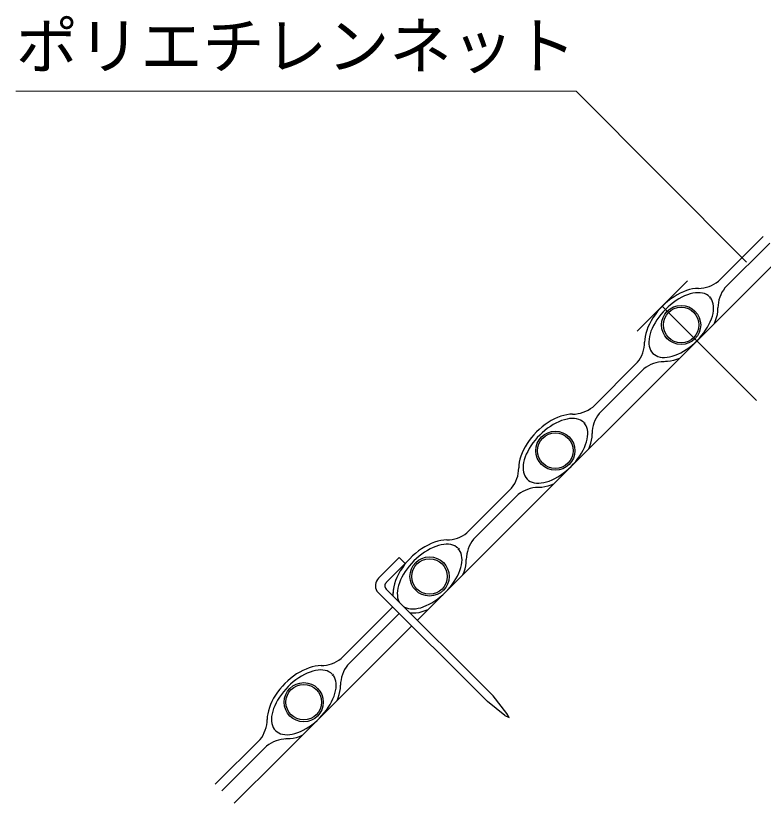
# Model space of a CAD drawing. Units: millimetres, scale not verified. Extents: x 200 to 8200, y 200 to 5838.
# Drawn here: x 973 to 1813, y 2089 to 2975 of the extents above; entities that cross this region are included whole.
import ezdxf
from ezdxf.enums import TextEntityAlignment as Align

# ---------------------------------------------------------------- set-up
doc = ezdxf.new("R2010")
doc.units = ezdxf.units.MM
doc.header["$LTSCALE"] = 20
doc.layers.add('C-STR', color=7, linetype='Continuous', lineweight=25)
doc.layers.add('C-STR-HTXT', color=1, linetype='Continuous', lineweight=13)
doc.styles.add('ＭＳ ゴシック', font='')
doc.styles.get('ＭＳ ゴシック').set_extended_font_data('MS Gothic')

msp = doc.modelspace()

# ---------------------------------------------------------------- linework, layer by layer
at = {"layer": 'C-STR'}
for p, q in [((1424.22, 2294.95), (1983.44, 2854.18)), ((1762.71, 2676.06), (1813.01, 2726.37)), ((1770.01, 2668.76), (1820.31, 2719.08)), ((1727.76, 2676.47), (1671.19, 2619.9)), ((1730.21, 2666.69), (1726.74, 2665.64)), ((1733.6, 2667.45), (1730.21, 2666.69)), ((1736.91, 2667.91), (1733.6, 2667.45)), ((1740.09, 2668.08), (1736.91, 2667.91)), ((1712.7, 2658.69), (1709.28, 2656.34)), ((1716.19, 2660.81), (1712.7, 2658.69)), ((1719.71, 2662.69), (1716.19, 2660.81)), ((1721.41, 2658.06), (1718.24, 2656.31)), ((1723.23, 2664.3), (1719.71, 2662.69)), ((1724.58, 2659.57), (1721.41, 2658.06)), ((1726.74, 2665.64), (1723.23, 2664.3)), ((1727.72, 2660.84), (1724.58, 2659.57)), ((1730.81, 2661.84), (1727.72, 2660.84)), ((1733.82, 2662.58), (1730.81, 2661.84)), ((1736.73, 2663.05), (1733.82, 2662.58)), ((1739.53, 2663.24), (1736.73, 2663.05)), ((1742.17, 2663.16), (1739.53, 2663.24)), ((1744.66, 2662.8), (1742.17, 2663.16)), ((1746.96, 2662.16), (1744.66, 2662.8)), ((1749.07, 2661.26), (1746.96, 2662.16)), ((1750.96, 2660.09), (1749.07, 2661.26)), ((1752.62, 2658.67), (1750.96, 2660.09)), ((1754.04, 2658.67), (1752.62, 2657.01)), ((1755.2, 2655.12), (1754.04, 2657.01)), ((1805.54, 2542.12), (1699.47, 2648.18)), ((1702.7, 2651), (1699.6, 2648.05)), ((1705.93, 2653.77), (1702.7, 2651)), ((1709.28, 2656.34), (1705.93, 2653.77)), ((1708.93, 2649.77), (1705.98, 2647.22)), ((1711.97, 2652.15), (1708.93, 2649.77)), ((1715.09, 2654.33), (1711.97, 2652.15)), ((1718.24, 2656.31), (1715.09, 2654.33)), ((1756.11, 2653.02), (1755.2, 2655.12)), ((1756.74, 2650.71), (1756.11, 2653.02)), ((1757.1, 2648.23), (1756.74, 2650.71)), ((1757.19, 2645.58), (1757.1, 2648.23)), ((1693.89, 2641.72), (1691.32, 2638.38)), ((1696.66, 2644.95), (1693.89, 2641.72)), ((1699.6, 2648.05), (1696.66, 2644.95)), ((1700.43, 2641.68), (1697.88, 2638.72)), ((1703.14, 2644.52), (1700.43, 2641.68)), ((1705.98, 2647.22), (1703.14, 2644.52)), ((1755.79, 2636.87), (1756.53, 2639.88)), ((1756.53, 2639.88), (1757, 2642.79)), ((1757, 2642.79), (1757.19, 2645.58)), ((1761.43, 2638.88), (1761.97, 2642.22)), ((1761.96, 2644.61), (1762.02, 2646.15)), ((1761.97, 2642.22), (1761.96, 2644.61)), ((1686.84, 2631.47), (1684.97, 2627.95)), ((1688.96, 2634.95), (1686.84, 2631.47)), ((1691.32, 2638.38), (1688.96, 2634.95)), ((1693.32, 2632.57), (1691.34, 2629.41)), ((1695.5, 2635.68), (1693.32, 2632.57)), ((1697.88, 2638.72), (1695.5, 2635.68)), ((1752.01, 2627.47), (1753.52, 2630.64)), ((1753.52, 2630.64), (1754.78, 2633.78)), ((1754.78, 2633.78), (1755.79, 2636.87)), ((1758.24, 2628.97), (1759.48, 2632.07)), ((1759.48, 2632.07), (1760.6, 2635.49)), ((1760.6, 2635.49), (1761.43, 2638.88)), ((1683.36, 2624.42), (1682.02, 2620.91)), ((1684.97, 2627.95), (1683.36, 2624.42)), ((1688.08, 2623.07), (1686.82, 2619.93)), ((1689.59, 2626.24), (1688.08, 2623.07)), ((1691.34, 2629.41), (1689.59, 2626.24)), ((1748.28, 2621.14), (1750.25, 2624.3)), ((1750.25, 2624.3), (1752.01, 2627.47)), ((1680.2, 2614.05), (1679.74, 2610.75)), ((1680.97, 2617.45), (1680.2, 2614.05)), ((1682.02, 2620.91), (1680.97, 2617.45)), ((1685.07, 2613.83), (1684.6, 2610.92)), ((1685.81, 2616.84), (1685.07, 2613.83)), ((1686.82, 2619.93), (1685.81, 2616.84)), ((1741.17, 2612.03), (1743.72, 2614.99)), ((1743.72, 2614.99), (1746.1, 2618.03)), ((1746.1, 2618.03), (1748.28, 2621.14)), ((1679.74, 2610.75), (1679.58, 2607.56)), ((1684.6, 2610.92), (1684.41, 2608.13)), ((1684.41, 2608.13), (1684.5, 2605.48)), ((1684.5, 2605.48), (1684.86, 2602.99)), ((1729.62, 2601.56), (1732.67, 2603.94)), ((1732.67, 2603.94), (1735.62, 2606.49)), ((1735.62, 2606.49), (1738.46, 2609.19)), ((1738.46, 2609.19), (1741.17, 2612.03)), ((1684.86, 2602.99), (1685.49, 2600.69)), ((1685.49, 2600.69), (1686.4, 2598.59)), ((1686.4, 2598.59), (1686.59, 2598.28)), ((1686.4, 2598.59), (1687.56, 2596.7)), ((1687.56, 2596.7), (1688.98, 2595.03)), ((1688.98, 2595.03), (1690.64, 2593.62)), ((1717.02, 2594.14), (1720.19, 2595.65)), ((1720.19, 2595.65), (1723.36, 2597.4)), ((1723.36, 2597.4), (1726.51, 2599.37)), ((1726.51, 2599.37), (1729.62, 2601.56)), ((1690.64, 2593.62), (1692.53, 2592.45)), ((1692.53, 2592.45), (1694.64, 2591.55)), ((1694.64, 2591.55), (1696.94, 2590.91)), ((1696.94, 2590.91), (1699.43, 2590.55)), ((1699.43, 2590.55), (1702.07, 2590.47)), ((1702.07, 2590.47), (1704.86, 2590.66)), ((1704.86, 2590.66), (1707.78, 2591.13)), ((1708.77, 2586.22), (1705.43, 2585.69)), ((1707.78, 2591.13), (1710.79, 2591.87)), ((1712.16, 2587.05), (1708.77, 2586.22)), ((1710.79, 2591.87), (1713.88, 2592.87)), ((1715.59, 2588.17), (1712.16, 2587.05)), ((1713.88, 2592.87), (1717.02, 2594.14)), ((1718.69, 2589.42), (1715.59, 2588.17)), ((1621.29, 2534.64), (1671.59, 2584.95)), ((1628.58, 2527.34), (1678.88, 2577.65)), ((1703.04, 2585.7), (1701.51, 2585.63)), ((1705.43, 2585.69), (1703.04, 2585.7)), ((1585.32, 2524.21), (1581.81, 2522.88)), ((1588.79, 2525.27), (1585.32, 2524.21)), ((1592.18, 2526.03), (1588.79, 2525.27)), ((1595.49, 2526.49), (1592.18, 2526.03)), ((1598.67, 2526.66), (1595.49, 2526.49)), ((1571.28, 2517.27), (1567.85, 2514.92)), ((1574.77, 2519.39), (1571.28, 2517.27)), ((1578.28, 2521.27), (1574.77, 2519.39)), ((1579.99, 2516.64), (1576.82, 2514.89)), ((1581.81, 2522.88), (1578.28, 2521.27)), ((1583.16, 2518.15), (1579.99, 2516.64)), ((1586.3, 2519.42), (1583.16, 2518.15)), ((1589.39, 2520.42), (1586.3, 2519.42)), ((1592.4, 2521.16), (1589.39, 2520.42)), ((1595.31, 2521.63), (1592.4, 2521.16)), ((1598.1, 2521.82), (1595.31, 2521.63)), ((1600.75, 2521.74), (1598.1, 2521.82)), ((1603.24, 2521.38), (1600.75, 2521.74)), ((1605.54, 2520.74), (1603.24, 2521.38)), ((1607.65, 2519.84), (1605.54, 2520.74)), ((1609.54, 2518.67), (1607.65, 2519.84)), ((1611.2, 2517.25), (1609.54, 2518.67)), ((1612.62, 2517.25), (1611.2, 2515.59)), ((1613.78, 2513.7), (1612.62, 2515.59)), ((1558.18, 2506.63), (1555.24, 2503.53)), ((1561.28, 2509.58), (1558.18, 2506.63)), ((1564.51, 2512.34), (1561.28, 2509.58)), ((1567.85, 2514.92), (1564.51, 2512.34)), ((1567.51, 2508.35), (1564.56, 2505.8)), ((1570.55, 2510.73), (1567.51, 2508.35)), ((1573.66, 2512.91), (1570.55, 2510.73)), ((1576.82, 2514.89), (1573.66, 2512.91)), ((1614.68, 2511.6), (1613.78, 2513.7)), ((1615.32, 2509.29), (1614.68, 2511.6)), ((1615.68, 2506.81), (1615.32, 2509.29)), ((1615.77, 2504.16), (1615.68, 2506.81)), ((1552.47, 2500.3), (1549.9, 2496.96)), ((1555.24, 2503.53), (1552.47, 2500.3)), ((1559.01, 2500.26), (1556.46, 2497.3)), ((1561.72, 2503.1), (1559.01, 2500.26)), ((1564.56, 2505.8), (1561.72, 2503.1)), ((1614.37, 2495.44), (1615.11, 2498.46)), ((1615.11, 2498.46), (1615.57, 2501.37)), ((1615.57, 2501.37), (1615.77, 2504.16)), ((1620.01, 2497.46), (1620.55, 2500.8)), ((1620.54, 2503.19), (1620.6, 2504.73)), ((1620.55, 2500.8), (1620.54, 2503.19)), ((1545.42, 2490.05), (1543.55, 2486.53)), ((1547.54, 2493.53), (1545.42, 2490.05)), ((1549.9, 2496.96), (1547.54, 2493.53)), ((1551.9, 2491.15), (1549.92, 2487.99)), ((1554.08, 2494.26), (1551.9, 2491.15)), ((1556.46, 2497.3), (1554.08, 2494.26)), ((1610.58, 2486.05), (1612.1, 2489.22)), ((1612.1, 2489.22), (1613.36, 2492.36)), ((1613.36, 2492.36), (1614.37, 2495.44)), ((1616.81, 2487.55), (1618.06, 2490.65)), ((1618.06, 2490.65), (1619.18, 2494.07)), ((1619.18, 2494.07), (1620.01, 2497.46)), ((1541.93, 2483), (1540.6, 2479.49)), ((1543.55, 2486.53), (1541.93, 2483)), ((1546.66, 2481.65), (1545.39, 2478.51)), ((1548.17, 2484.82), (1546.66, 2481.65)), ((1549.92, 2487.99), (1548.17, 2484.82)), ((1606.86, 2479.72), (1608.83, 2482.87)), ((1608.83, 2482.87), (1610.58, 2486.05)), ((1538.78, 2472.63), (1538.32, 2469.33)), ((1539.54, 2476.02), (1538.78, 2472.63)), ((1540.6, 2479.49), (1539.54, 2476.02)), ((1543.65, 2472.41), (1543.18, 2469.5)), ((1544.39, 2475.42), (1543.65, 2472.41)), ((1545.39, 2478.51), (1544.39, 2475.42)), ((1599.75, 2470.61), (1602.3, 2473.57)), ((1602.3, 2473.57), (1604.67, 2476.61)), ((1604.67, 2476.61), (1606.86, 2479.72)), ((1538.32, 2469.33), (1538.16, 2466.14)), ((1543.18, 2469.5), (1542.99, 2466.71)), ((1542.99, 2466.71), (1543.08, 2464.06)), ((1543.08, 2464.06), (1543.44, 2461.57)), ((1588.2, 2460.14), (1591.25, 2462.51)), ((1591.25, 2462.51), (1594.2, 2465.07)), ((1594.2, 2465.07), (1597.04, 2467.77)), ((1597.04, 2467.77), (1599.75, 2470.61)), ((1543.44, 2461.57), (1544.07, 2459.27)), ((1544.07, 2459.27), (1544.97, 2457.16)), ((1544.97, 2457.16), (1546.14, 2455.27)), ((1546.14, 2455.27), (1547.56, 2453.61)), ((1547.56, 2453.61), (1549.22, 2452.2)), ((1575.59, 2452.71), (1578.76, 2454.23)), ((1578.76, 2454.23), (1581.94, 2455.98)), ((1581.94, 2455.98), (1585.09, 2457.95)), ((1585.09, 2457.95), (1588.2, 2460.14)), ((1549.22, 2452.2), (1551.11, 2451.03)), ((1551.11, 2451.03), (1553.21, 2450.13)), ((1553.21, 2450.13), (1555.52, 2449.49)), ((1555.52, 2449.49), (1558, 2449.13)), ((1558, 2449.13), (1560.65, 2449.05)), ((1560.65, 2449.05), (1563.44, 2449.24)), ((1563.44, 2449.24), (1566.36, 2449.71)), ((1567.35, 2444.8), (1564.01, 2444.26)), ((1566.36, 2449.71), (1569.37, 2450.44)), ((1570.74, 2445.63), (1567.35, 2444.8)), ((1569.37, 2450.44), (1572.45, 2451.45)), ((1574.16, 2446.75), (1570.74, 2445.63)), ((1572.45, 2451.45), (1575.59, 2452.71)), ((1577.27, 2448), (1574.16, 2446.75)), ((1479.87, 2393.22), (1530.17, 2443.52)), ((1487.16, 2385.92), (1537.46, 2436.23)), ((1561.62, 2444.28), (1560.08, 2444.21)), ((1564.01, 2444.26), (1561.62, 2444.28)), ((1443.45, 2382.64), (1439.83, 2381.22)), ((1447.03, 2383.76), (1443.45, 2382.64)), ((1450.55, 2384.57), (1447.03, 2383.76)), ((1453.96, 2385.06), (1450.55, 2384.57)), ((1457.25, 2385.23), (1453.96, 2385.06)), ((1428.97, 2375.27), (1425.46, 2372.77)), ((1432.56, 2377.52), (1428.97, 2375.27)), ((1436.19, 2379.5), (1432.56, 2377.52)), ((1438.57, 2375.22), (1435.4, 2373.47)), ((1439.83, 2381.22), (1436.19, 2379.5)), ((1441.74, 2376.73), (1438.57, 2375.22)), ((1444.88, 2378), (1441.74, 2376.73)), ((1447.97, 2379), (1444.88, 2378)), ((1450.98, 2379.74), (1447.97, 2379)), ((1453.89, 2380.21), (1450.98, 2379.74)), ((1456.68, 2380.4), (1453.89, 2380.21)), ((1459.33, 2380.31), (1456.68, 2380.4)), ((1461.82, 2379.95), (1459.33, 2380.31)), ((1464.12, 2379.32), (1461.82, 2379.95)), ((1466.23, 2378.42), (1464.12, 2379.32)), ((1468.12, 2377.25), (1466.23, 2378.42)), ((1469.78, 2375.83), (1468.12, 2377.25)), ((1471.19, 2375.83), (1469.78, 2374.17)), ((1472.36, 2372.28), (1471.19, 2374.17)), ((1380.43, 2342.08), (1403.72, 2365.39)), ((1410.52, 2358.59), (1403.72, 2365.39)), ((1418.75, 2367.14), (1415.61, 2364.03)), ((1422.04, 2370.06), (1418.75, 2367.14)), ((1425.46, 2372.77), (1422.04, 2370.06)), ((1426.09, 2366.93), (1423.14, 2364.38)), ((1429.13, 2369.31), (1426.09, 2366.93)), ((1432.24, 2371.49), (1429.13, 2369.31)), ((1435.4, 2373.47), (1432.24, 2371.49)), ((1473.26, 2370.18), (1472.36, 2372.28)), ((1473.9, 2367.87), (1473.26, 2370.18)), ((1474.26, 2365.39), (1473.9, 2367.87)), ((1474.34, 2362.74), (1474.26, 2365.39)), ((1410.52, 2358.59), (1389.27, 2337.33)), ((1409.87, 2357.39), (1407.31, 2353.9)), ((1412.64, 2360.78), (1409.87, 2357.39)), ((1415.61, 2364.03), (1412.64, 2360.78)), ((1415.04, 2355.88), (1412.66, 2352.84)), ((1417.59, 2358.83), (1415.04, 2355.88)), ((1420.29, 2361.67), (1417.59, 2358.83)), ((1423.14, 2364.38), (1420.29, 2361.67)), ((1472.95, 2354.02), (1473.68, 2357.03)), ((1473.68, 2357.03), (1474.15, 2359.95)), ((1474.15, 2359.95), (1474.34, 2362.74)), ((1477.76, 2352.65), (1478.59, 2356.04)), ((1478.59, 2356.04), (1479.13, 2359.38)), ((1479.11, 2361.77), (1479.18, 2363.31)), ((1479.13, 2359.38), (1479.11, 2361.77)), ((1405, 2350.33), (1402.94, 2346.71)), ((1407.31, 2353.9), (1405, 2350.33)), ((1410.48, 2349.73), (1408.5, 2346.57)), ((1412.66, 2352.84), (1410.48, 2349.73)), ((1469.16, 2344.63), (1470.68, 2347.8)), ((1470.68, 2347.8), (1471.94, 2350.94)), ((1471.94, 2350.94), (1472.95, 2354.02)), ((1475.39, 2346.12), (1476.64, 2349.23)), ((1476.64, 2349.23), (1477.76, 2352.65)), ((1399.67, 2339.44), (1398.47, 2335.84)), ((1401.16, 2343.07), (1399.67, 2339.44)), ((1402.94, 2346.71), (1401.16, 2343.07)), ((1405.24, 2340.23), (1403.97, 2337.09)), ((1406.75, 2343.4), (1405.24, 2340.23)), ((1408.5, 2346.57), (1406.75, 2343.4)), ((1463.25, 2335.19), (1465.44, 2338.3)), ((1465.44, 2338.3), (1467.41, 2341.45)), ((1467.41, 2341.45), (1469.16, 2344.63)), ((1388.98, 2329.98), (1509.22, 2209.81)), ((1397.52, 2332.32), (1396.9, 2327.9)), ((1397.36, 2331.21), (1396.9, 2327.9)), ((1398.47, 2335.84), (1397.58, 2332.31)), ((1402.23, 2330.99), (1401.76, 2328.08)), ((1402.23, 2330.99), (1401.76, 2328.08)), ((1402.23, 2330.99), (1401.76, 2328.08)), ((1402.23, 2330.99), (1401.76, 2328.08)), ((1402.97, 2334), (1402.23, 2330.99)), ((1403.97, 2337.09), (1402.97, 2334)), ((1458.32, 2329.19), (1460.88, 2332.14)), ((1460.88, 2332.14), (1463.25, 2335.19)), ((1378.57, 2327.65), (1502.86, 2203.44)), ((1396.9, 2327.9), (1396.61, 2322.35)), ((1396.9, 2327.9), (1396.73, 2324.72)), ((1396.9, 2327.9), (1396.73, 2324.72)), ((1401.76, 2328.08), (1401.57, 2325.29)), ((1401.76, 2328.08), (1401.57, 2325.29)), ((1401.76, 2328.08), (1401.57, 2325.29)), ((1401.57, 2325.29), (1401.65, 2322.64)), ((1401.57, 2325.29), (1401.65, 2322.64)), ((1401.57, 2325.29), (1401.65, 2322.64)), ((1401.65, 2322.64), (1402.01, 2320.15)), ((1401.65, 2322.64), (1402.01, 2320.15)), ((1401.65, 2322.64), (1402.01, 2320.15)), ((1446.78, 2318.72), (1449.82, 2321.09)), ((1449.82, 2321.09), (1452.78, 2323.64)), ((1452.78, 2323.64), (1455.62, 2326.35)), ((1455.62, 2326.35), (1458.32, 2329.19)), ((1402.01, 2320.15), (1402.65, 2317.85)), ((1402.01, 2320.15), (1402.65, 2317.85)), ((1402.01, 2320.15), (1402.65, 2317.85)), ((1402.65, 2317.85), (1403.55, 2315.74)), ((1402.65, 2317.85), (1403.55, 2315.74)), ((1402.65, 2317.85), (1403.55, 2315.74)), ((1402.65, 2317.85), (1403.55, 2315.74)), ((1403.55, 2315.74), (1403.74, 2315.43)), ((1403.55, 2315.74), (1403.74, 2315.43)), ((1434.15, 2311.28), (1437.34, 2312.81)), ((1437.34, 2312.81), (1440.52, 2314.56)), ((1440.52, 2314.56), (1443.67, 2316.53)), ((1443.67, 2316.53), (1446.78, 2318.72)), ((1338.44, 2251.8), (1396.44, 2309.8)), ((1409.38, 2309.8), (1409.69, 2309.61)), ((1409.69, 2309.61), (1411.79, 2308.71)), ((1409.69, 2309.61), (1411.79, 2308.71)), ((1411.79, 2308.71), (1414.1, 2308.07)), ((1411.79, 2308.71), (1414.1, 2308.07)), ((1411.79, 2308.71), (1414.1, 2308.07)), ((1414.1, 2308.07), (1416.58, 2307.71)), ((1414.1, 2308.07), (1416.58, 2307.71)), ((1414.1, 2308.07), (1416.58, 2307.71)), ((1420.2, 2302.85), (1416.28, 2302.69)), ((1416.58, 2307.71), (1419.23, 2307.62)), ((1416.58, 2307.71), (1419.23, 2307.62)), ((1416.58, 2307.71), (1419.23, 2307.62)), ((1419.23, 2307.62), (1422.02, 2307.82)), ((1419.23, 2307.62), (1422.02, 2307.82)), ((1422.59, 2302.84), (1420.2, 2302.85)), ((1422.02, 2307.82), (1424.93, 2308.28)), ((1425.93, 2303.38), (1422.59, 2302.84)), ((1424.93, 2308.28), (1427.95, 2309.02)), ((1429.32, 2304.21), (1425.93, 2303.38)), ((1427.95, 2309.02), (1434.15, 2311.28)), ((1432.74, 2305.33), (1429.32, 2304.21)), ((1435.84, 2306.58), (1432.74, 2305.33)), ((1345.74, 2244.5), (1403.74, 2302.51)), ((1268.66, 2139.39), (1417.76, 2288.49)), ((1302.48, 2241.37), (1298.97, 2240.03)), ((1305.94, 2242.42), (1302.48, 2241.37)), ((1309.34, 2243.19), (1305.94, 2242.42)), ((1312.64, 2243.65), (1309.34, 2243.19)), ((1315.83, 2243.81), (1312.64, 2243.65)), ((1285.01, 2232.07), (1281.67, 2229.5)), ((1288.44, 2234.43), (1285.01, 2232.07)), ((1291.92, 2236.55), (1288.44, 2234.43)), ((1293.98, 2232.05), (1290.82, 2230.07)), ((1295.44, 2238.42), (1291.92, 2236.55)), ((1297.15, 2233.8), (1293.98, 2232.05)), ((1298.97, 2240.03), (1295.44, 2238.42)), ((1300.32, 2235.31), (1297.15, 2233.8)), ((1303.46, 2236.57), (1300.32, 2235.31)), ((1306.55, 2237.58), (1303.46, 2236.57)), ((1309.56, 2238.32), (1306.55, 2237.58)), ((1312.47, 2238.79), (1309.56, 2238.32)), ((1315.26, 2238.98), (1312.47, 2238.79)), ((1317.91, 2238.89), (1315.26, 2238.98)), ((1320.4, 2238.53), (1317.91, 2238.89)), ((1322.7, 2237.9), (1320.4, 2238.53)), ((1324.8, 2236.99), (1322.7, 2237.9)), ((1326.69, 2235.83), (1324.8, 2236.99)), ((1328.36, 2234.41), (1326.69, 2235.83)), ((1329.77, 2234.41), (1328.36, 2232.75)), ((1330.94, 2230.86), (1329.77, 2232.75)), ((1275.34, 2223.79), (1272.39, 2220.69)), ((1278.44, 2226.73), (1275.34, 2223.79)), ((1281.67, 2229.5), (1278.44, 2226.73)), ((1281.71, 2222.96), (1278.87, 2220.25)), ((1284.67, 2225.51), (1281.71, 2222.96)), ((1287.71, 2227.89), (1284.67, 2225.51)), ((1290.82, 2230.07), (1287.71, 2227.89)), ((1331.84, 2228.76), (1330.94, 2230.86)), ((1332.48, 2226.45), (1331.84, 2228.76)), ((1332.84, 2223.96), (1332.48, 2226.45)), ((1332.92, 2221.32), (1332.84, 2223.96)), ((1267.05, 2214.11), (1264.7, 2210.69)), ((1269.62, 2217.46), (1267.05, 2214.11)), ((1272.39, 2220.69), (1269.62, 2217.46)), ((1273.62, 2214.46), (1271.24, 2211.42)), ((1276.17, 2217.41), (1273.62, 2214.46)), ((1278.87, 2220.25), (1276.17, 2217.41)), ((1331.52, 2212.6), (1332.26, 2215.61)), ((1332.26, 2215.61), (1332.73, 2218.53)), ((1332.73, 2218.53), (1332.92, 2221.32)), ((1336.34, 2211.23), (1337.17, 2214.62)), ((1337.17, 2214.62), (1337.7, 2217.96)), ((1337.69, 2220.35), (1337.76, 2221.88)), ((1337.7, 2217.96), (1337.69, 2220.35)), ((1262.58, 2207.2), (1260.7, 2203.68)), ((1264.7, 2210.69), (1262.58, 2207.2)), ((1269.06, 2208.3), (1267.08, 2205.15)), ((1271.24, 2211.42), (1269.06, 2208.3)), ((1327.74, 2203.2), (1329.25, 2206.37)), ((1329.25, 2206.37), (1330.52, 2209.51)), ((1330.52, 2209.51), (1331.52, 2212.6)), ((1333.97, 2204.7), (1335.22, 2207.8)), ((1335.22, 2207.8), (1336.34, 2211.23)), ((1524.78, 2190.01), (1509.22, 2209.81)), ((1257.75, 2196.65), (1256.7, 2193.18)), ((1259.09, 2200.16), (1257.75, 2196.65)), ((1260.7, 2203.68), (1259.09, 2200.16)), ((1263.82, 2198.81), (1262.55, 2195.67)), ((1265.33, 2201.98), (1263.82, 2198.81)), ((1267.08, 2205.15), (1265.33, 2201.98)), ((1321.83, 2193.77), (1324.02, 2196.88)), ((1324.02, 2196.88), (1325.99, 2200.03)), ((1325.99, 2200.03), (1327.74, 2203.2)), ((1522.66, 2187.89), (1502.86, 2203.44)), ((1255.94, 2189.79), (1255.48, 2186.48)), ((1256.7, 2193.18), (1255.94, 2189.79)), ((1260.81, 2189.57), (1260.34, 2186.66)), ((1261.55, 2192.58), (1260.81, 2189.57)), ((1262.55, 2195.67), (1261.55, 2192.58)), ((1314.2, 2184.93), (1316.9, 2187.77)), ((1316.9, 2187.77), (1319.45, 2190.72)), ((1319.45, 2190.72), (1321.83, 2193.77)), ((1522.66, 2187.89), (1527.26, 2185.42)), ((1527.26, 2185.42), (1524.78, 2190.01)), ((1255.48, 2186.48), (1255.31, 2183.3)), ((1260.34, 2186.66), (1260.15, 2183.86)), ((1260.34, 2186.66), (1260.15, 2183.86)), ((1260.15, 2183.86), (1260.23, 2181.22)), ((1260.15, 2183.86), (1260.23, 2181.22)), ((1260.23, 2181.22), (1260.59, 2178.73)), ((1260.23, 2181.22), (1260.59, 2178.73)), ((1260.59, 2178.73), (1261.23, 2176.43)), ((1260.59, 2178.73), (1261.23, 2176.43)), ((1305.36, 2177.29), (1308.4, 2179.67)), ((1308.4, 2179.67), (1311.36, 2182.22)), ((1311.36, 2182.22), (1314.2, 2184.93)), ((1261.23, 2176.43), (1262.13, 2174.32)), ((1261.23, 2176.43), (1262.13, 2174.32)), ((1262.13, 2174.32), (1263.3, 2172.43)), ((1262.13, 2174.32), (1262.32, 2174.01)), ((1263.3, 2172.43), (1264.72, 2170.77)), ((1264.72, 2170.77), (1266.38, 2169.35)), ((1289.61, 2168.61), (1292.75, 2169.87)), ((1292.75, 2169.87), (1295.92, 2171.39)), ((1295.92, 2171.39), (1299.09, 2173.14)), ((1299.09, 2173.14), (1302.25, 2175.11)), ((1302.25, 2175.11), (1305.36, 2177.29)), ((1266.38, 2169.35), (1268.27, 2168.19)), ((1267.96, 2168.38), (1268.27, 2168.19)), ((1268.27, 2168.19), (1270.37, 2167.28)), ((1268.27, 2168.19), (1270.37, 2167.28)), ((1270.37, 2167.28), (1272.68, 2166.65)), ((1270.37, 2167.28), (1272.68, 2166.65)), ((1272.68, 2166.65), (1275.16, 2166.29)), ((1272.68, 2166.65), (1275.16, 2166.29)), ((1275.16, 2166.29), (1277.81, 2166.2)), ((1275.16, 2166.29), (1277.81, 2166.2)), ((1278.78, 2161.43), (1277.24, 2161.37)), ((1277.81, 2166.2), (1280.6, 2166.39)), ((1281.17, 2161.42), (1278.78, 2161.43)), ((1280.6, 2166.39), (1283.51, 2166.86)), ((1284.51, 2161.96), (1281.17, 2161.42)), ((1283.51, 2166.86), (1286.52, 2167.6)), ((1287.9, 2162.79), (1284.51, 2161.96)), ((1286.52, 2167.6), (1289.61, 2168.61)), ((1291.32, 2163.91), (1287.9, 2162.79)), ((1294.42, 2165.15), (1291.32, 2163.91)), ((1197.02, 2110.38), (1247.33, 2160.68)), ((1204.32, 2103.08), (1254.62, 2153.39)), ((1218.33, 2089.07), (1268.66, 2139.39))]:
    msp.add_line(p, q, dxfattribs=at)
at = {"layer": 'C-STR', "color": 3}
for centre, radius in [((1720.69, 2626.97), 22), ((1720.69, 2626.97), 20), ((1579.26, 2485.55), 22), ((1579.26, 2485.55), 20), ((1437.84, 2344.13), 22), ((1437.84, 2344.13), 20), ((1296.42, 2202.7), 22), ((1296.42, 2202.7), 20)]:
    msp.add_circle(centre, radius, dxfattribs=at)
at = {"layer": 'C-STR'}
for centre, radius, start, end in [((1739.78, 2705), 36.92, 270.49011, 308.39775), ((1798.94, 2645.83), 36.92, 141.60225, 179.50989), ((1642.66, 2607.88), 36.92, 321.60225, 359.50989), ((1701.82, 2548.72), 36.92, 90.49011, 128.39775), ((1598.36, 2563.57), 36.92, 270.49011, 308.39775), ((1657.52, 2504.41), 36.92, 141.60225, 179.50989), ((1501.24, 2466.46), 36.92, 321.60225, 359.50989), ((1560.4, 2407.29), 36.92, 90.49011, 128.39775), ((1456.93, 2422.15), 36.92, 270.49011, 308.39775), ((1516.1, 2362.99), 36.92, 141.60225, 179.50989), ((1389.11, 2333.63), 12.12, 135.76262, 209.53793), ((1392.51, 2333.52), 5, 130.3409, 225.01704), ((1315.51, 2280.73), 36.92, 270.49011, 308.39775), ((1374.68, 2221.57), 36.92, 141.60225, 179.50989), ((1218.39, 2183.61), 36.92, 321.60225, 359.50989), ((1218.39, 2183.61), 36.92, 356.1067, 359.50989), ((1277.56, 2124.45), 36.92, 90.49011, 128.39775), ((1277.56, 2124.45), 36.92, 90.49011, 93.8933)]:
    msp.add_arc(centre, radius, start, end, dxfattribs=at)
at = {"layer": 'C-STR-HTXT'}
for p, q in [((972.65, 2889.88), (1602.65, 2889.88)), ((1602.65, 2889.88), (1794.29, 2697.62))]:
    msp.add_line(p, q, dxfattribs=at)

# ---------------------------------------------------------------- texts
at = {"layer": 'C-STR-HTXT', "color": 7, "style": 'ＭＳ ゴシック'}
msp.add_text('ポリエチレンネット', height=51.32, dxfattribs=at).set_placement((972.65, 2899.88), align=Align.BOTTOM_LEFT)

doc.saveas('drawing.dxf')
